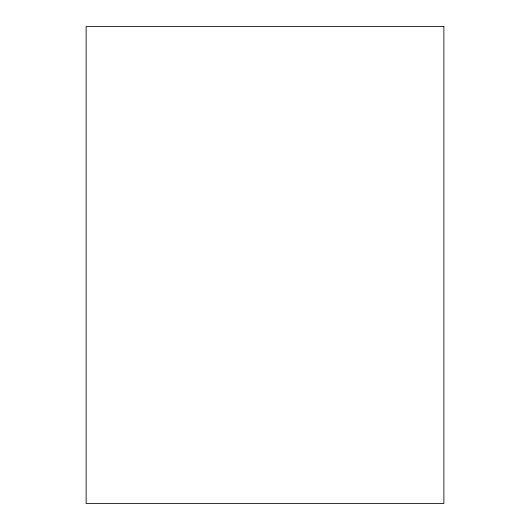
<?xml version="1.0" encoding="UTF-8"?>
<svg xmlns="http://www.w3.org/2000/svg" width="530" height="530" viewBox="0 0 530 530"><rect width="100%" height="100%" fill="white"/><g stroke="black" fill="none" stroke-linecap="round" stroke-linejoin="round"><path stroke-width="0.79" d="M443.875 26.5L86.125 26.5L86.125 503.5L443.875 503.5L443.875 26.5"/></g></svg>
